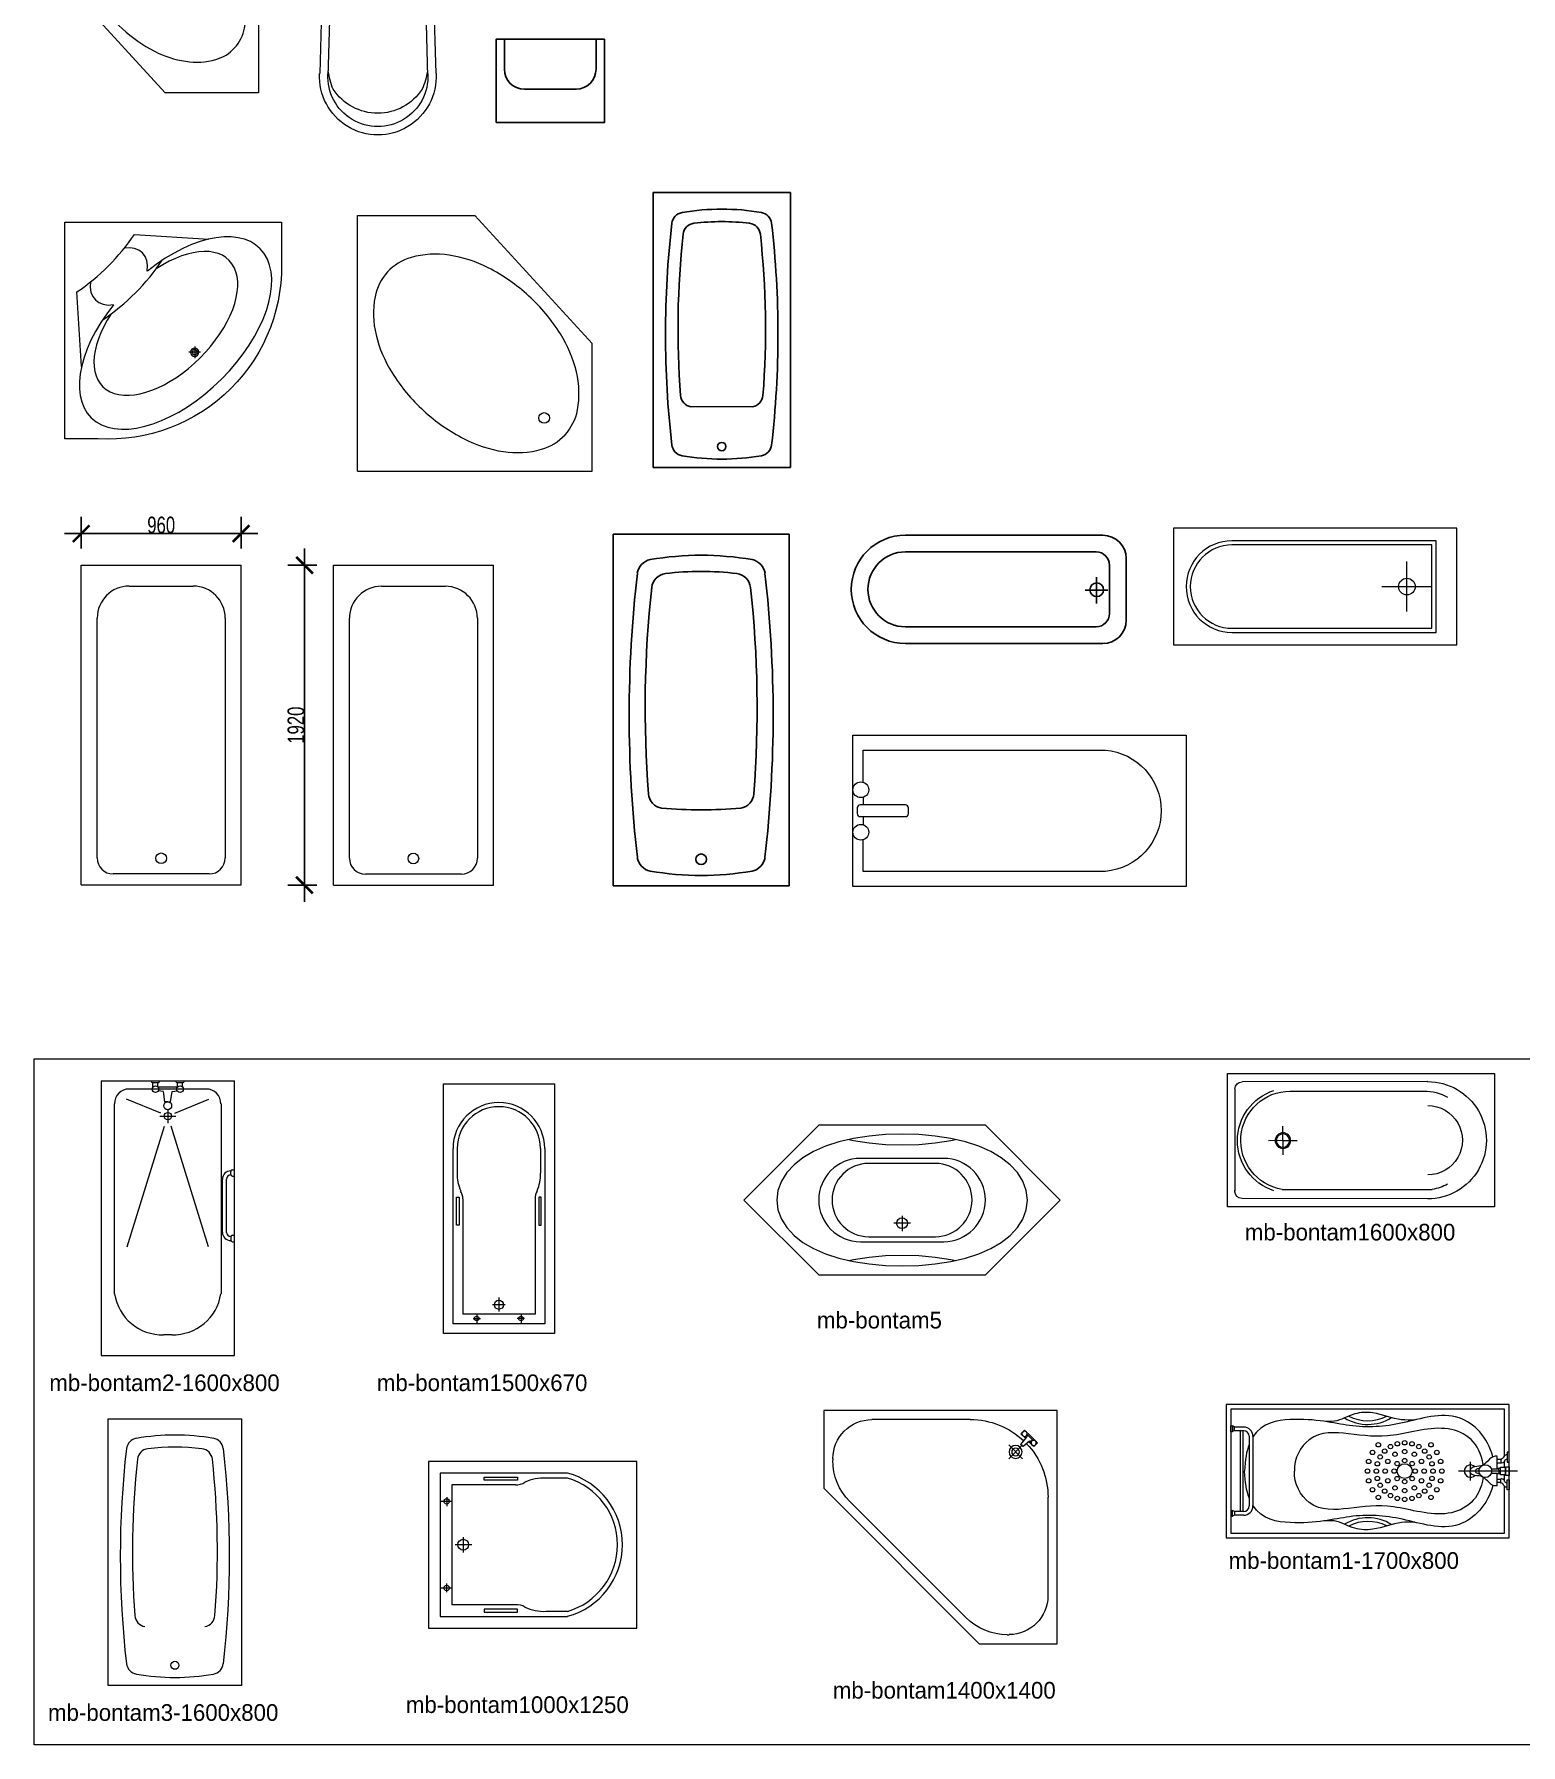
# Model space of a CAD drawing. Header units: inches. Extents: x 242965 to 445791, y 236206 to 423703.
# Drawn here: x 369613 to 378535, y 346538 to 356805 of the extents above; entities that cross this region are included whole.
import ezdxf

# ---------------------------------------------------------------- set-up
doc = ezdxf.new("R2010")
doc.units = ezdxf.units.IN
doc.header["$MEASUREMENT"] = 0
doc.layers.add('2', color=181, linetype='Continuous', lineweight=20)
doc.layers.add('9', color=251, linetype='Continuous', lineweight=13)
for name, color, linetype in [('A-Flor-Pfix', 140, 'Continuous'), ('dim', 8, 'Continuous'), ('THIET-BI', 21, 'Continuous'), ('VD', 23, 'Continuous')]:
    doc.layers.add(name, color=color, linetype=linetype)
doc.styles.add('ATT', font='txt')
doc.styles.add('DIM', font='hoatbif.shx', dxfattribs={"width": 0.75})
doc.dimstyles.new('100', dxfattribs={"dimscale": 0, "dimtxt": 100, "dimasz": 100, "dimexe": 100, "dimexo": 100, "dimgap": 1, "dimtad": 1, "dimzin": 12, "dimdsep": 46, "dimtxsty": 'DIM', "dimblk": 'ARCHTICK', "dimblk1": 'ARCHTICK', "dimblk2": 'OBLIQUE', "dimcen": 0, "dimdle": 100, "dimclrd": 4, "dimclre": 7, "dimclrt": 3, "dimaunit": 3, "dimadec": 0, "dimazin": 3, "dimtfac": 0.004, "dimtix": 1, "dimtmove": 2, "dimatfit": 3, "dimldrblk": 'ARCHTICK', "dimfxl": 1, "dimtolj": 1, "dimtzin": 13, "dimarcsym": 0})

# ---------------------------------------------------------------- blocks, each defined once
blk = doc.blocks.new('mb-bontam1400x1400')
for p, q in [((0, 0), (-1400, 0)), ((-1400, 0), (-1400, -467)), ((0, -1400), (0, 0)), ((-521, -54), (-1112, -54)), ((-206, -129), (-217, -140)), ((-206, -129), (-217, -140)), ((-217, -140), (-188, -169)), ((-217, -140), (-188, -169)), ((-217, -204), (-185, -165)), ((-217, -204), (-185, -165)), ((-195, -118), (-206, -129)), ((-195, -118), (-206, -129)), ((-165, -185), (-204, -217)), ((-165, -185), (-204, -217)), ((-156, -156), (-195, -118)), ((-156, -156), (-195, -118)), ((-185, -160), (-191, -155)), ((-185, -160), (-191, -155)), ((-184, -151), (-178, -157)), ((-184, -151), (-178, -157)), ((-180, -144), (-144, -180)), ((-180, -144), (-144, -180)), ((-169, -188), (-140, -217)), ((-169, -188), (-140, -217)), ((-155, -191), (-160, -185)), ((-155, -191), (-160, -185)), ((-151, -184), (-157, -178)), ((-151, -184), (-157, -178)), ((-118, -195), (-156, -156)), ((-118, -195), (-156, -156)), ((-129, -206), (-118, -195)), ((-129, -206), (-118, -195)), ((-1346, -288), (-1346, -299)), ((-207, -290), (-290, -207)), ((-290, -290), (-207, -207)), ((-140, -217), (-129, -206)), ((-140, -217), (-129, -206)), ((-1400, -467), (-467, -1400)), ((-1243, -547), (-547, -1243)), ((-54, -1112), (-54, -521)), ((-467, -1400), (0, -1400)), ((-299, -1346), (-288, -1346))]:
    blk.add_line(p, q)
at = {"extrusion": (0, 0, -1)}
for centre, major_axis, start_param, end_param in [((-1112, -288), (233, 0), 3.141639, 4.712436), ((-521, -521), (467, 0), -1.570517, -0.810565), ((-199, -199), (13, 13), 2.613583, 3.669602), ((-199, -199), (13, 13), 2.613583, 3.669602), ((-188, -163), (2.75, 2.75), 0, 1.472935), ((-188, -163), (2.75, 2.75), 0, 1.472935), ((-521, -521), (467, 0), -0.759798, 0.000155), ((-163, -188), (2.75, 2.75), -1.472935, 0), ((-163, -188), (2.75, 2.75), -1.472935, 0), ((-996, -299), (350, 0), 2.356267, 3.141665), ((-288, -1112), (-233, 0), 3.141226, 4.712022), ((-299, -996), (350, 0), 1.571007, 2.356405)]:
    blk.add_ellipse(centre, major_axis=major_axis, ratio=1, start_param=start_param, end_param=end_param, dxfattribs=at)
for centre, major_axis in [((-195, -140), (-11, 11)), ((-195, -140), (-11, 11)), ((-140, -195), (-11, 11)), ((-140, -195), (-11, 11)), ((-249, -249), (-38.9, 0.1)), ((-249, -249), (-16.5, 16.5))]:
    blk.add_ellipse(centre, major_axis=major_axis, ratio=1, dxfattribs=at)
blk = doc.blocks.new('mb-bontam5')
for p, q in [((-500, 900), (-950, 450)), ((500, 900), (-500, 900)), ((-198, 834), (-292, 820)), ((-100, 843), (-198, 834)), ((0, 845), (-100, 843)), ((100, 843), (0, 845)), ((198, 834), (100, 843)), ((292, 820), (198, 834)), ((950, 450), (500, 900)), ((-532, 741), (-595, 704)), ((-460, 773), (-532, 741)), ((-380, 800), (-460, 773)), ((-292, 820), (-380, 800)), ((-320, 813), (-292, 807)), ((-292, 807), (-198, 793)), ((-198, 793), (-100, 784)), ((-100, 784), (0, 781)), ((0, 781), (100, 784)), ((100, 784), (198, 793)), ((198, 793), (292, 807)), ((380, 800), (292, 820)), ((292, 807), (320, 813)), ((460, 773), (380, 800)), ((532, 741), (460, 773)), ((595, 704), (532, 741)), ((-648, 662), (-692, 615)), ((-595, 704), (-648, 662)), ((0, 700), (-250, 700)), ((200, 670), (-200, 670)), ((250, 700), (0, 700)), ((648, 662), (595, 704)), ((692, 615), (648, 662)), ((-724, 564), (-745, 508)), ((-692, 615), (-724, 564)), ((724, 564), (692, 615)), ((745, 508), (724, 564)), ((-950, 450), (-500, 0)), ((-745, 508), (-752, 450)), ((-752, 450), (-745, 392)), ((500, 0), (950, 450)), ((752, 450), (745, 508)), ((745, 392), (752, 450)), ((-745, 392), (-724, 336)), ((-724, 336), (-692, 285)), ((51, 311), (-49, 311)), ((0, 356), (0, 264)), ((692, 285), (724, 336)), ((724, 336), (745, 392)), ((-692, 285), (-648, 238)), ((-648, 238), (-595, 196)), ((-200, 230), (200, 230)), ((595, 196), (648, 238)), ((648, 238), (692, 285)), ((-595, 196), (-532, 159)), ((-532, 159), (-460, 127)), ((-460, 127), (-380, 100)), ((-292, 93), (-198, 107)), ((-250, 200), (0, 200)), ((-198, 107), (-100, 116)), ((-100, 116), (0, 119)), ((0, 200), (250, 200)), ((0, 119), (100, 116)), ((100, 116), (198, 107)), ((198, 107), (292, 93)), ((380, 100), (460, 127)), ((460, 127), (532, 159)), ((532, 159), (595, 196)), ((-500, 0), (500, 0)), ((-380, 100), (-292, 80)), ((-320, 87), (-292, 93)), ((-292, 80), (-198, 66)), ((-198, 66), (-100, 57)), ((-100, 57), (0, 55)), ((0, 55), (100, 57)), ((100, 57), (198, 66)), ((198, 66), (292, 80)), ((292, 80), (380, 100)), ((292, 93), (320, 87))]:
    blk.add_line(p, q)
blk.add_circle((0, 311), 32.5)
for centre, radius, start, end in [((-250, 450), 250, 90, 270), ((-200, 450), 220, 90, 270), ((200, 450), 220, 270, 90), ((250, 450), 250, 270, 90)]:
    blk.add_arc(centre, radius, start, end)
blk = doc.blocks.new('mb-bontam1000x1250')
for p, q in [((1250, 500), (0, 500)), ((0, 500), (0, -500)), ((834, 430), (70, 430)), ((70, 430), (70, -430)), ((1250, -500), (1250, 500)), ((140, 360), (140, -360)), ((521, 360), (140, 360)), ((333, 387), (333, 405)), ((333, 405), (534, 405)), ((534, 387), (333, 387)), ((534, 405), (534, 387)), ((834, 400), (706, 400)), ((142, 260), (72, 260)), ((109, 285), (109, 232)), ((259, 0), (159, 0)), ((208, 45), (208, -47)), ((142, -260), (72, -260)), ((109, -285), (109, -232)), ((521, -360), (140, -360)), ((534, -387), (333, -387)), ((333, -387), (333, -405)), ((333, -405), (534, -405)), ((534, -405), (534, -387)), ((834, -400), (706, -400)), ((0, -500), (1250, -500)), ((70, -430), (834, -430))]:
    blk.add_line(p, q)
for centre, radius in [((109, 260), 16.2), ((208, 0), 32.5), ((109, -260), 16.2)]:
    blk.add_circle(centre, radius)
for centre, radius, start, end in [((719, 0), 445, 284.9917, 75.0083), ((529, 445), 85.3, 265.1109, 305.073), ((691, 134), 266, 86.7919, 115.1276), ((717, 0), 417, 286.2602, 73.7398), ((529, -445), 85.3, 54.927, 94.8891), ((691, -134), 266, 244.8724, 273.2081)]:
    blk.add_arc(centre, radius, start, end)
blk = doc.blocks.new('mb-bontam1500x670')
for p, q in [((-333, 0), (-333, 1500)), ((-333, 1500), (333, 1500)), ((333, 1500), (333, 0)), ((-275, 58), (-275, 1112)), ((-250, 1112), (-250, 963)), ((250, 1112), (250, 963)), ((275, 1112), (275, 58)), ((-254, 820), (-239, 820)), ((-254, 652), (-254, 820)), ((-239, 820), (-239, 652)), ((-217, 809), (-217, 117)), ((217, 809), (217, 117)), ((254, 820), (239, 820)), ((239, 820), (239, 652)), ((254, 652), (254, 820)), ((-239, 652), (-254, 652)), ((239, 652), (254, 652)), ((0, 216), (0, 133)), ((217, 117), (-217, 117)), ((-133, 118), (-133, 60)), ((37, 173), (-39, 173)), ((133, 118), (133, 60)), ((333, 0), (-333, 0)), ((275, 58), (-275, 58)), ((-154, 91), (-110, 91)), ((154, 91), (110, 91))]:
    blk.add_line(p, q)
for centre, radius in [((-133, 91), 13.5), ((0, 173), 27.1), ((133, 91), 13.5)]:
    blk.add_circle(centre, radius)
for centre, radius, start, end in [((0, 1112), 275, 0, 180), ((0, 1112), 250, 0, 180), ((-28, 951), 222, 176.7919, 205.1276), ((28, 951), 222, 334.8724, 3.2081), ((-288, 815), 71.1, 355.1109, 35.073), ((288, 815), 71.1, 144.927, 184.8891)]:
    blk.add_arc(centre, radius, start, end)
blk = doc.blocks.new('mb-bontam3-1600x800')
for p, q in [((-400, 1600), (400, 1600)), ((-400, 0), (-400, 1600)), ((400, 1600), (400, 0)), ((400, 0), (-400, 0))]:
    blk.add_line(p, q)
blk.add_circle((0, 121), 24.2)
for centre, radius, start, end in [((-218, 1412), 72.7, 100.413, 172.5832), ((0, 154), 1349, 80.13, 99.87), ((218, 1412), 72.7, 7.4168, 79.587), ((5302, 776), 5630, 173.417, 186.583), ((4871, 806), 5126, 173.8261, 184.3256), ((-153, 1349), 72.7, 97.5687, 173.308), ((0, 100), 1330, 82.9953, 97.0047), ((153, 1349), 72.7, 6.692, 82.4313), ((-4871, 806), 5126, 355.6744, 6.1739), ((-5302, 776), 5630, 353.417, 6.583), ((-168, 425), 72.7, 184.6884, 260.2911), ((168, 425), 72.7, 279.7089, 355.3116), ((-218, 140), 72.7, 187.4168, 259.587), ((218, 140), 72.7, 280.413, 352.5832), ((0, 1397), 1349, 260.13, 279.87)]:
    blk.add_arc(centre, radius, start, end)
blk = doc.blocks.new('mb-bontam1600x800')
for p, q in [((-1225, 295), (-422, 295)), ((-1269, -2), (-1270, 84)), ((-1269, -2), (-1355, -3)), ((-1269, -2), (-1183, -1)), ((-1269, -2), (-1269, -88)), ((-1269, -2), (-1269, -88)), ((-1269, -2), (-1269, -88)), ((-1274, -295), (-373, -295))]:
    blk.add_line(p, q)
blk.add_lwpolyline([(-1601, 400), (0, 400), (0, -400), (-1601, -400)], close=True)
for points in [[(-1558, 308), (-1558, -306)], [(-400, 352), (-1514, 351)], [(-1558, -312), (-1558, -300)], [(-400, -352), (-1514, -350)]]:
    blk.add_lwpolyline(points)
at = {"extrusion": (0, 0, -1)}
for centre, major_axis, start_param, end_param in [((-1514, 308), (30.5, 30.5), 3.926991, 5.497315), ((-400, 0), (-249, 249), 0.784453, 3.930639), ((-1225, -2), (-224, 224), 4.243986, 6.751588), ((-1225, -2), (-210, 210), 4.092515, 7.068583), ((-422, -2), (-210, 210), 0.785398, 1.282929), ((-400, 0), (-147, 147), 0.785398, 3.926991), ((-1514, -306), (-30.8, 30.8), 3.928815, 5.499086), ((-422, -2), (-210, 210), 3.42946, 3.761467)]:
    blk.add_ellipse(centre, major_axis=major_axis, ratio=1, start_param=start_param, end_param=end_param, dxfattribs=at)
for major_axis in [(-33, 33), (-28.3, 28.3)]:
    blk.add_ellipse((-1269, -2), major_axis=major_axis, ratio=1, dxfattribs=at)
blk = doc.blocks.new('mb-bontam2')
for p, q in [((-400, 0), (400, 0)), ((-400, 0), (-400, -1649)), ((400, -1649), (400, 0)), ((-231, -49), (231, -49)), ((-93, -10), (-54, -10)), ((-89, -37), (-89, -10)), ((-59, -37), (-59, -10)), ((-58, -37), (58, -37)), ((-26, -64), (-58, -61)), ((-17, -126), (-26, -64)), ((17, -126), (26, -64)), ((26, -64), (58, -61)), ((54, -10), (93, -10)), ((59, -37), (59, -10)), ((89, -37), (89, -10)), ((-320, -1279), (-320, -138)), ((-42, -194), (-247, -110)), ((0, -126), (-17, -126)), ((0, -126), (17, -126)), ((1, -170), (1, -254)), ((42, -194), (247, -110)), ((320, -138), (320, -1279)), ((-244, -997), (-20, -273)), ((-47, -212), (48, -212)), ((244, -997), (20, -273)), ((329, -910), (329, -590)), ((353, -910), (353, -590)), ((378, -541), (378, -541)), ((378, -562), (378, -544)), ((378, -565), (378, -565)), ((388, -534), (400, -534)), ((388, -572), (400, -572)), ((378, -934), (378, -934)), ((378, -937), (378, -956)), ((378, -959), (378, -959)), ((388, -927), (400, -927)), ((388, -966), (400, -966)), ((25, -1525), (-25, -1525)), ((-400, -1649), (400, -1649))]:
    blk.add_line(p, q)
blk.add_circle((1, -212), 22.1)
for centre, radius, start, end in [((-231, -138), 88.6, 90, 180), ((-93, -5), 4.92, 180, 270), ((-54, -5), 4.92, 270, 0), ((54, -5), 4.92, 180, 270), ((93, -5), 4.92, 270, 0), ((231, -138), 88.6, 0, 90), ((378, -590), 49.2, 90, 180), ((378, -590), 24.6, 90, 180), ((388, -544), 9.84, 90, 180), ((388, -562), 9.84, 180, 270), ((378, -910), 49.2, 180, 270), ((378, -910), 24.6, 180, 270), ((388, -937), 9.84, 90, 180), ((388, -956), 9.84, 180, 270), ((-31, -1233), 292, 189.0812, 271.3077), ((31, -1233), 292, 268.6923, 350.9188)]:
    blk.add_arc(centre, radius, start, end)
for centre, major_axis in [((-74, -50), (13.9, 13.9)), ((74, -50), (13.9, 13.9)), ((0, -150), (16.8, -16.8))]:
    blk.add_ellipse(centre, major_axis=major_axis, ratio=1)
blk = doc.blocks.new('mb-bontam1')
for p, q in [((-1672, 237), (-1672, 271)), ((-1672, 271), (-1661, 271)), ((-1672, 237), (-1661, 237)), ((-1661, 271), (-1661, 237)), ((-1650, 265), (-1661, 271)), ((-1650, 243), (-1661, 237)), ((-1650, 243), (-1650, 265)), ((-1650, 265), (-1594, 265)), ((-1650, 243), (-1594, 243)), ((-1616, 243), (-1616, -243)), ((-1600, 243), (-1600, -243)), ((-1561, 209), (-1561, -209)), ((-1539, 209), (-1539, -209)), ((0, 113), (-12, 113)), ((-12, 113), (-12, 53)), ((0, 53), (0, 113)), ((-233, 10), (-233, 56)), ((-72, 12), (-107, 12)), ((-72, 12), (-72, 87)), ((-51, 69), (-72, 69)), ((-72, 49), (-51, 49)), ((-72, 17), (-53, 17)), ((-53, 23), (-23, 23)), ((-53, -23), (-53, 23)), ((-51, 72), (-51, 47)), ((-28, 23), (-28, 62)), ((-23, -26), (-23, 26)), ((-23, 26), (0, 26)), ((-23, 23), (-23, -23)), ((-12, 53), (0, 53)), ((0, 26), (0, -26)), ((49, 0), (-305, 0)), ((-233, -56), (-233, -10)), ((-72, -14), (-108, -14)), ((-72, -89), (-72, -14)), ((-53, -17), (-72, -17)), ((-72, -49), (-51, -49)), ((-51, -69), (-72, -69)), ((-23, -23), (-53, -23)), ((-51, -72), (-51, -47)), ((-28, -62), (-28, -23)), ((0, -26), (-23, -26)), ((-12, -53), (0, -53)), ((-12, -113), (-12, -53)), ((0, -53), (0, -113)), ((0, -113), (-12, -113)), ((-1672, -237), (-1672, -271)), ((-1672, -237), (-1661, -237)), ((-1672, -271), (-1661, -271)), ((-1661, -271), (-1661, -237)), ((-1650, -243), (-1661, -237)), ((-1650, -265), (-1661, -271)), ((-1650, -243), (-1650, -265)), ((-1594, -243), (-1650, -243)), ((-1594, -265), (-1650, -265))]:
    blk.add_line(p, q)
blk.add_lwpolyline([(-1700, -400), (0, -400), (0, 400), (-1700, 400)], close=True)
blk.add_lwpolyline([(-28, 93), (-28, 372), (-1672, 372), (-1672, -372), (-28, -372), (-28, -93)])
for centre, radius in [((-821, 112), 13.3), ((-786, 158), 13.3), ((-748, 120), 13.3), ((-713, 147), 13.3), ((-686, 101), 13.3), ((-672, 164), 13.3), ((-628, 170), 13.3), ((-628, 117), 13.3), ((-584, 164), 13.3), ((-570, 101), 13.3), ((-543, 147), 13.3), ((-508, 120), 13.3), ((-470, 158), 13.3), ((-435, 112), 13.3), ((-851, 0), 13.3), ((-844, 58), 13.3), ((-798, 0), 13.3), ((-792, 44), 13.3), ((-775, 85), 13.3), ((-745, 0), 13.3), ((-729, 58), 13.3), ((-691, 0), 13.3), ((-673, 45), 13.3), ((-628, 0), 44.4), ((-628, 63), 13.3), ((-583, 45), 13.3), ((-565, 0), 13.3), ((-527, 58), 13.3), ((-511, 0), 13.3), ((-481, 85), 13.3), ((-464, 44), 13.3), ((-458, 0), 13.3), ((-412, 58), 13.3), ((-405, 0), 13.3), ((-144, 0), 38.6), ((-844, -58), 13.3), ((-821, -112), 13.3), ((-792, -44), 13.3), ((-775, -85), 13.3), ((-729, -58), 13.3), ((-686, -101), 13.3), ((-673, -45), 13.3), ((-628, -63), 13.3), ((-583, -45), 13.3), ((-570, -101), 13.3), ((-527, -58), 13.3), ((-481, -85), 13.3), ((-464, -44), 13.3), ((-435, -112), 13.3), ((-412, -58), 13.3), ((-786, -158), 13.3), ((-748, -120), 13.3), ((-713, -147), 13.3), ((-672, -164), 13.3), ((-628, -117), 13.3), ((-628, -170), 13.3), ((-584, -164), 13.3), ((-543, -147), 13.3), ((-508, -120), 13.3), ((-470, -158), 13.3)]:
    blk.add_circle(centre, radius)
for centre, radius, start, end in [((-849, 549), 269, 238.6369, 302.0733), ((-849, 549), 247, 242.3924, 297.2292), ((-1594, 209), 55.6, 0, 90), ((-1594, 209), 33.3, 0, 90), ((-233, 0), 37.1, 44.0477, 315.9523), ((-72, -1), 12.7, 270, 90), ((-1594, -209), 55.6, 270, 0), ((-1594, -209), 33.3, 270, 0), ((-849, -549), 269, 57.9267, 121.3631), ((-849, -549), 247, 62.7708, 117.6076)]:
    blk.add_arc(centre, radius, start, end)
blk.add_ellipse((-185, 0), major_axis=(-19, 0), ratio=0.739132, start_param=4.468671, end_param=8.097699)
for points, knots in [([(-99, 86), (-129, 202), (-307, 392), (-651, 272), (-934, 253), (-1210, 331), (-1483, 293), (-1539, 205)], [77.313233, 77.313233, 77.313233, 77.313233, 301.227489, 566.307053, 828.302618, 1055.050939, 1167.088487, 1167.088487, 1167.088487, 1167.088487]), ([(-567, 307), (-594, 306), (-680, 304), (-794, 356), (-938, 352), (-1027, 293), (-1093, 298), (-1114, 299)], [0, 0, 0, 0, 70.620449, 230.831623, 327.896424, 447.506738, 503.510273, 503.510273, 503.510273, 503.510273]), ([(-157, 37), (-174, 170), (-359, 308), (-712, 189), (-944, 224), (-1196, 247), (-1294, 76), (-1289, 0)], [47.400981, 47.400981, 47.400981, 47.400981, 301.227489, 566.307053, 828.302618, 1055.050939, 1224.737721, 1224.737721, 1224.737721, 1224.737721]), ([(-72, 89), (-81, 89), (-109, 89), (-133, 52), (-174, 25), (-209, 30), (-233, 14), (-236, 4), (-236, 0)], [0, 0, 0, 0, 22.715204, 73.335881, 106.194987, 149.543164, 166.14018, 177.43774, 177.43774, 177.43774, 177.43774]), ([(-12, 97), (-17, 97), (-28, 98), (-34, 81), (-44, 72), (-50, 72), (-51, 72)], [3.086162, 3.086162, 3.086162, 3.086162, 13.484354, 33.205152, 43.681043, 47.603149, 47.603149, 47.603149, 47.603149]), ([(-12, 71), (-17, 71), (-27, 70), (-29, 51), (-43, 47), (-50, 47), (-51, 47)], [2.947518, 2.947518, 2.947518, 2.947518, 13.620911, 28.949721, 43.773168, 47.600141, 47.600141, 47.600141, 47.600141]), ([(-99, -86), (-129, -202), (-307, -392), (-651, -272), (-934, -253), (-1210, -331), (-1483, -293), (-1539, -205)], [77.313233, 77.313233, 77.313233, 77.313233, 301.227489, 566.307053, 828.302618, 1055.050939, 1167.088487, 1167.088487, 1167.088487, 1167.088487]), ([(-157, -37), (-174, -170), (-359, -308), (-712, -189), (-944, -224), (-1196, -247), (-1294, -76), (-1289, 0)], [47.400981, 47.400981, 47.400981, 47.400981, 301.227489, 566.307053, 828.302618, 1055.050939, 1224.737721, 1224.737721, 1224.737721, 1224.737721]), ([(-157, -37), (-174, -170), (-359, -308), (-712, -189), (-944, -224), (-1196, -247), (-1294, -76), (-1289, 0)], [47.400981, 47.400981, 47.400981, 47.400981, 301.227489, 566.307053, 828.302618, 1055.050939, 1224.737721, 1224.737721, 1224.737721, 1224.737721]), ([(-72, -89), (-81, -89), (-109, -89), (-133, -52), (-174, -25), (-209, -30), (-233, -14), (-236, -4), (-236, 0)], [0, 0, 0, 0, 22.715204, 73.335881, 106.194987, 149.543164, 166.14018, 177.43774, 177.43774, 177.43774, 177.43774]), ([(-12, -71), (-17, -71), (-27, -70), (-29, -51), (-43, -47), (-50, -47), (-51, -47)], [2.947518, 2.947518, 2.947518, 2.947518, 13.620911, 28.949721, 43.773168, 47.600141, 47.600141, 47.600141, 47.600141]), ([(-12, -97), (-17, -97), (-28, -98), (-34, -81), (-44, -72), (-50, -72), (-51, -72)], [3.086162, 3.086162, 3.086162, 3.086162, 13.484354, 33.205152, 43.681043, 47.603149, 47.603149, 47.603149, 47.603149]), ([(-567, -307), (-594, -306), (-680, -304), (-794, -356), (-938, -352), (-1027, -293), (-1093, -298), (-1114, -299)], [0, 0, 0, 0, 70.620449, 230.831623, 327.896424, 447.506738, 503.510273, 503.510273, 503.510273, 503.510273])]:
    blk.add_open_spline(points, degree=3, knots=knots)
for points in [[(-1561, 160), (-1577, 119), (-1587, 67), (-1589, 0)], [(-1561, -160), (-1577, -119), (-1587, -67), (-1589, 0)]]:
    blk.add_open_spline(points, degree=3)
blk = doc.blocks.new('_ARCHTICK')
at = {"color": 0, "linetype": 'ByBlock', "const_width": 0.15}
blk.add_lwpolyline([(-0.5, -0.5), (0.5, 0.5)], dxfattribs=at)
blk = doc.blocks.new('*D541')
at = {"layer": '9', "color": 4, "lineweight": -2, "transparency": 16777216}
blk.add_line((371235, 351598), (371235, 353718), dxfattribs=at)
at = {"layer": '9', "color": 7, "lineweight": -2, "transparency": 16777216}
for p, q in [((371309, 353618), (371135, 353618)), ((371309, 351698), (371135, 351698))]:
    blk.add_line(p, q, dxfattribs=at)
at = {"layer": 'Defpoints', "color": 0, "transparency": 16777216}
for p in [(371235, 353618), (371409, 353618), (371409, 351698)]:
    blk.add_point(p, dxfattribs=at)
at = {"layer": '9', "color": 4, "lineweight": -2, "transparency": 16777216, "xscale": 100, "yscale": 100, "zscale": 100}
for p, rotation in [((371235, 353618), 90), ((371235, 351698), 270)]:
    blk.add_blockref('_ARCHTICK', p, dxfattribs=dict(at, rotation=rotation))
at = {"layer": '9', "color": 3, "transparency": 16777216, "insert": (371184, 352658), "char_height": 100, "attachment_point": 5, "rotation": 90, "style": 'DIM'}
blk.add_mtext('\\A1;1920', dxfattribs=at)
blk = doc.blocks.new('_Oblique')
at = {"color": 0, "linetype": 'ByBlock', "lineweight": -2}
blk.add_line((-0.5, -0.5), (0.5, 0.5), dxfattribs=at)
blk = doc.blocks.new('A$C1A8B56A1')
at = {"layer": 'A-Flor-Pfix'}
for p, q in [((50, 500), (50, 320)), ((600, 500), (50, 500)), ((600, 320), (600, 500)), ((170, 200), (480, 200))]:
    blk.add_line(p, q, dxfattribs=at)
blk.add_lwpolyline([(0, 0), (0, 500), (650, 500), (650, 0)], close=True, dxfattribs=at)
for centre, start, end in [((170, 320), 180, 270), ((480, 320), 270, 0)]:
    blk.add_arc(centre, 120, start, end, dxfattribs=at)
blk = doc.blocks.new('BONTAM1500X700-1')
for p, q in [((88, 321), (1131, 349)), ((0, -231), (0, 231)), ((50, -231), (50, 231)), ((89, 271), (1150, 300)), ((586, 233), (467, 231)), ((68, 0), (138, 0)), ((103, 35), (103, -30)), ((1150, -300), (89, -271)), ((586, -233), (467, -231)), ((1131, -349), (88, -321))]:
    blk.add_line(p, q)
for radius in [35, 30]:
    blk.add_circle((103, 0), radius)
for centre, radius, start, end in [((90, 231), 90, 91.5622, 180), ((1150, 0), 350, 266.8756, 93.1244), ((90, 231), 40, 91.5622, 180), ((266, -49), 345, 54.3996, 71.912), ((594, 308), 74.9, 263.7235, 343.6053), ((1042, -204), 507, 68.7188, 81.7499), ((1150, 0), 300, 266.8756, 93.1244), ((1051, 1), 319, 303.2276, 56.7724), ((90, -231), 90, 180, 268.4378), ((90, -231), 40, 180, 268.4378), ((266, 49), 345, 288.088, 305.6004), ((594, -308), 74.9, 16.3947, 96.2765), ((1077, 41), 340, 276.2946, 295.8939)]:
    blk.add_arc(centre, radius, start, end)
blk = doc.blocks.new('15PTUB05')
at = {"color": 0, "linetype": 'ByBlock'}
for p, q in [((0, 48), (22, 48)), ((0, 0), (0, 48)), ((44, 24), (22, 48)), ((44, 0), (44, 24)), ((0, 0), (44, 0))]:
    blk.add_line(p, q, dxfattribs=at)
blk.add_lwpolyline([(38.926801, 6.847484, 0.139889), (41.256997, 11.50409, 0.107118), (41.060931, 18.651714, 0.079812), (38.056144, 25.756055, 0.067459), (32.133082, 32.872453, 0.067459), (24.529461, 38.155514, 0.079812), (17.191136, 40.532359, 0.107118), (10.053468, 40.107326, 0.139889), (5.616677, 37.381764, 0.139889), (3.286481, 32.725158, 0.107118), (3.482547, 25.577534, 0.079812), (6.487334, 18.473194, 0.067459), (12.410396, 11.356796, 0.067459), (20.014017, 6.073735, 0.079812), (27.352342, 3.696889, 0.107118), (34.49001, 4.121923, 0.139889)], format="xyb", close=True, dxfattribs=at)
blk.add_circle((35, 10), 1, dxfattribs=at)
at = {"color": 0, "linetype": 'ByBlock', "style": 'ATT'}
for tag, p, flags in [('ITEM', (0, -12), 3), ('ROOM_NUMBER', (0, -21), 1)]:
    blk.add_attdef(tag, p, '', height=6, dxfattribs=dict(at, flags=flags))
blk = doc.blocks.new('15PTUB01')
at = {"color": 0, "linetype": 'ByBlock'}
for p, q in [((0, 60), (30, 60)), ((0, 0), (0, 60)), ((30, 0), (30, 60)), ((9, 56.059474), (21, 56.059474)), ((3, 5.059474), (3, 50.059474)), ((27, 50.059474), (27, 5.059474)), ((0, 0), (30, 0)), ((24, 2.059474), (6, 2.059474))]:
    blk.add_line(p, q, dxfattribs=at)
blk.add_circle((15, 5), 1, dxfattribs=at)
for centre, radius, start, end in [((9, 50.059474), 6, 90, 180), ((21, 50.059474), 6, 0, 90), ((6, 5.059474), 3, 180, 270), ((24, 5.059474), 3, 270, 0)]:
    blk.add_arc(centre, radius, start, end, dxfattribs=at)
at = {"color": 0, "linetype": 'ByBlock', "style": 'ATT'}
for tag, p, flags in [('ITEM', (0, -10), 3), ('ROOM_NUMBER', (0, -19), 1)]:
    blk.add_attdef(tag, p, '', height=6, dxfattribs=dict(at, flags=flags))
blk = doc.blocks.new('*D543')
at = {"layer": '9', "color": 7, "lineweight": -2, "transparency": 16777216}
for p, q in [((369895, 353719), (369895, 353908)), ((370855, 353719), (370855, 353908))]:
    blk.add_line(p, q, dxfattribs=at)
at = {"layer": '9', "color": 4, "lineweight": -2, "transparency": 16777216}
blk.add_line((369795, 353808), (370955, 353808), dxfattribs=at)
at = {"layer": 'Defpoints', "color": 0, "transparency": 16777216}
for p in [(370855, 353808), (369895, 353619), (370855, 353619)]:
    blk.add_point(p, dxfattribs=at)
at = {"layer": '9', "color": 4, "lineweight": -2, "transparency": 16777216, "xscale": 100, "yscale": 100, "zscale": 100, "rotation": 180}
blk.add_blockref('_ARCHTICK', (369895, 353808), dxfattribs=at)
at = {"layer": '9', "color": 4, "lineweight": -2, "transparency": 16777216, "xscale": 100, "yscale": 100, "zscale": 100}
blk.add_blockref('_ARCHTICK', (370855, 353808), dxfattribs=at)
at = {"layer": '9', "color": 3, "transparency": 16777216, "insert": (370375, 353859), "char_height": 100, "attachment_point": 5, "style": 'DIM'}
blk.add_mtext('\\A1;960', dxfattribs=at)
blk = doc.blocks.new('BATH135X135')
at = {"ltscale": 5}
for p, q in [((-835, -800), (-765, -800)), ((-800, -765), (-800, -835))]:
    blk.add_line(p, q, dxfattribs=at)
blk.add_lwpolyline([(-220, -1320), (-20, -1320), (-20, -20), (-1320, -20), (-1320, -220, 0.449977), (-220, -1320)], format="xyb", dxfattribs=at)
for points in [[(-438, -93), (-885, -121)], [(-121, -885), (-93, -438)]]:
    blk.add_lwpolyline(points, dxfattribs=at)
for radius in [25, 15]:
    blk.add_circle((-800, -800), radius, dxfattribs=at)
at = {"ltscale": 5, "extrusion": (0, 0, -1)}
for centre, major_axis, ratio, start_param, end_param in [((-685, -685), (507, -507), 0.544779, 4.91354, 10.794401), ((-6, -6), (507, -507), 0.544779, 7.506806, 8.201152), ((-627, -627), (379, -379), 0.544489, 5.077659, 10.630313), ((-345, -345), (141, -141), 0.697736, 2.368837, 3.914368), ((-168, -168), (507, -507), 0.544779, 1.210985, 1.930583), ((-345, -345), (141, -141), 0.697736, 5.510434, 7.055956)]:
    blk.add_ellipse(centre, major_axis=major_axis, ratio=ratio, start_param=start_param, end_param=end_param, dxfattribs=at)
blk = doc.blocks.new('A$C1AD901C1')
for p, q in [((28, 4), (28, 10)), ((25, 7), (31, 7))]:
    blk.add_line(p, q)
blk.add_lwpolyline([(0, 0), (34, 0), (34, 14), (0, 14)], close=True)
for points in [[(31.5, 1.5), (31.5, 12.5), (7, 12.5, 1), (7, 1.5)], [(31, 2), (31, 12), (7, 12, 1), (7, 2)]]:
    blk.add_lwpolyline(points, format="xyb", close=True)
blk.add_circle((28, 7), 1)
blk = doc.blocks.new('A$C7D732DF0')
at = {"layer": 'THIET-BI', "linetype": 'ByBlock'}
for p, q in [((0, 2112), (1056, 2112)), ((0, 0), (0, 2112)), ((1056, 2112), (1056, 0)), ((1056, 0), (0, 0))]:
    blk.add_line(p, q, dxfattribs=at)
blk.add_circle((528, 160), 32, dxfattribs=at)
for centre, radius, start, end in [((240, 1864), 96, 100.413, 172.5832), ((528, 204), 1781, 80.13, 99.87), ((816, 1864), 96, 7.4168, 79.587), ((7527, 1024), 7431, 173.417, 186.583), ((327, 1780), 96, 97.5687, 173.308), ((528, 132), 1756, 82.9953, 97.0047), ((729, 1780), 96, 6.692, 82.4313), ((-6471, 1024), 7431, 353.417, 6.583), ((6958, 1064), 6766, 173.8261, 184.3256), ((-5902, 1064), 6766, 355.6744, 6.1739), ((307, 561), 96, 184.6884, 260.2911), ((749, 561), 96, 279.7089, 355.3116), ((528, 3415), 2958, 265.3983, 274.6017), ((240, 184), 96, 187.4168, 259.587), ((816, 184), 96, 280.413, 352.5832), ((528, 1844), 1781, 260.13, 279.87)]:
    blk.add_arc(centre, radius, start, end, dxfattribs=at)
blk = doc.blocks.new('TAM-N')
at = {"layer": 'VD', "ltscale": 20}
for p, q in [((140, 325), (1000, 325)), ((1000, 325), (1325, 325)), ((180, 225), (1000, 225)), ((1000, 225), (1325, 225)), ((0, 185), (0, -185)), ((100, 145), (100, -145)), ((110, 4), (247, 4)), ((178, 84), (178, -74)), ((180, -225), (1000, -225)), ((1000, -225), (1325, -225)), ((140, -325), (1000, -325)), ((1000, -325), (1325, -325))]:
    blk.add_line(p, q, dxfattribs=at)
blk.add_circle((177, 2), 41.1, dxfattribs=at)
for centre, radius, start, end in [((140, 185), 140, 90, 180), ((1325, 0), 325, 270, 90), ((180, 145), 80, 90, 180), ((1325, 0), 225, 270, 90), ((140, -185), 140, 180, 270), ((180, -145), 80, 180, 270)]:
    blk.add_arc(centre, radius, start, end, dxfattribs=at)
blk = doc.blocks.new('A$C39205324')
for p, q in [((2, 17.66), (2, 16.18)), ((2, 13.84), (2, 12.25))]:
    blk.add_line(p, q)
blk.add_lwpolyline([(66, 30), (66, 0), (0, 0), (0, 30)], close=True)
blk.add_lwpolyline([(2, 20.66), (2, 27), (50, 27, -0.920498), (50, 3), (2, 3), (2, 9.25)], format="xyb")
blk.add_lwpolyline([(10.39, 13.84, 0.414214), (10.99, 14.44), (10.99, 15.58, 0.414214), (10.39, 16.18), (1.46, 16.18, 0.414214), (0.86, 15.58), (0.86, 14.44, 0.414214), (1.46, 13.84)], format="xyb", close=True)
for centre in [(1.57, 19.16), (1.57, 10.75)]:
    blk.add_circle(centre, 1.56)
blk = doc.blocks.new('15PTUB04')
at = {"color": 0, "linetype": 'ByBlock'}
for p, q in [((0, 66), (33, 66)), ((0, 0), (0, 66)), ((33, 66), (33, 0)), ((33, 0), (0, 0))]:
    blk.add_line(p, q, dxfattribs=at)
blk.add_circle((16.5, 5), 1, dxfattribs=at)
for centre, radius, start, end in [((16.5, 6.361081), 55.648918, 80.130003, 99.869997), ((235.225405, 32), 232.228137, 173.417043, 186.582957), ((7.503269, 58.235761), 3, 100.413044, 172.583244), ((10.203208, 55.626565), 3, 97.568726, 173.307977), ((16.5, 4.135745), 54.874254, 82.99532, 97.00468), ((22.796792, 55.626565), 3, 6.692023, 82.431274), ((25.496731, 58.235761), 3, 7.416756, 79.586956), ((-202.225405, 32), 232.228137, 353.417043, 6.582957), ((217.446346, 33.235585), 211.449088, 173.826107, 184.325644), ((-184.446346, 33.235585), 211.449088, 355.674356, 6.173893), ((9.589538, 17.532243), 3, 184.688443, 260.291113), ((23.410462, 17.532243), 3, 279.708887, 355.311557), ((7.503269, 5.764239), 3, 187.416756, 259.586956), ((25.496731, 5.764239), 3, 280.413044, 352.583244), ((16.5, 57.638919), 55.648918, 260.130003, 279.869997)]:
    blk.add_arc(centre, radius, start, end, dxfattribs=at)
at = {"color": 0, "linetype": 'ByBlock', "style": 'ATT'}
for tag, p, flags in [('ITEM', (0, -11), 3), ('ROOM_NUMBER', (0, -20), 1)]:
    blk.add_attdef(tag, p, '', height=6, dxfattribs=dict(at, flags=flags))
blk = doc.blocks.new('A$C60C6704F')
blk.add_line((598, 364), (227, 364))
at = {"layer": 'dim', "color": 0, "xscale": 25, "yscale": 25, "zscale": 25}
blk.add_blockref('15PTUB04', (0, 0), dxfattribs=at)

msp = doc.modelspace()

# ---------------------------------------------------------------- linework, layer by layer
at = {"layer": '9'}
msp.add_lwpolyline([(369612.837, 350655.77), (379806.133, 350655.77), (379806.133, 346538.303), (369612.837, 346538.303)], close=True, dxfattribs=at)

# ---------------------------------------------------------------- block references
at = {"layer": '9', "xscale": -1, "rotation": 90}
msp.add_blockref('BONTAM1500X700-1', (371675.481, 357700.676), dxfattribs=at)
at = {"layer": '9', "xscale": 25.40000000002328, "yscale": 25.40000000002328, "zscale": 25.40000000002328, "rotation": 180}
msp.add_blockref('15PTUB05', (370958.33, 357672.171), dxfattribs=at)
at = {"layer": '9'}
for name, p in [('A$C1A8B56A1', (372384.844, 356275.152)), ('A$C60C6704F', (373326.836, 354205.097)), ('A$C7D732DF0', (373087.748, 351692.997)), ('mb-bontam2', (370414.027, 350523.703)), ('mb-bontam1600x800', (378376.483, 350166.596)), ('mb-bontam1500x670', (372401.581, 349005.999)), ('mb-bontam5', (374821.476, 349358.019)), ('mb-bontam1', (378466.198, 348180.94)), ('mb-bontam3-1600x800', (370457.298, 346894.404)), ('mb-bontam1400x1400', (375751.764, 348544.861)), ('mb-bontam1000x1250', (371979.53, 347739.18))]:
    msp.add_blockref(name, p, dxfattribs=at)
at = {"layer": '9', "xscale": -1}
msp.add_blockref('BATH135X135', (369776.11, 355696.68), dxfattribs=at)
at = {"layer": '9'}
for name, p, xscale, yscale, zscale in [('15PTUB05', (371553.195, 354181.824), 32, 32, 32), ('A$C1AD901C1', (376451.595, 353139.629), 50, 50, 50), ('15PTUB01', (369894.962, 351699.154), 32, 32, 32), ('15PTUB01', (371408.574, 351697.658), 32, 32, 32), ('A$C39205324', (374526.595, 351689.629), 30.30303026817273, 30.30303026817273, 30.30303026817273)]:
    msp.add_blockref(name, p, dxfattribs=dict(at, xscale=xscale, yscale=yscale, zscale=zscale))
at = {"layer": '9', "rotation": 180}
msp.add_blockref('TAM-N', (376166.735, 353473.12), dxfattribs=at)

# ---------------------------------------------------------------- texts
at = {"layer": '2'}
for s, p in [('mb-bontam1600x800', (376878.623, 349565.137)), ('mb-bontam5', (374310.445, 349037.117)), ('mb-bontam2-1600x800', (369703.476, 348661.238)), ('mb-bontam1500x670', (371669.226, 348661.238)), ('mb-bontam1-1700x800', (376781.563, 347594.133)), ('mb-bontam1400x1400', (374405.83, 346815.383)), ('mb-bontam1000x1250', (371843.311, 346729.082)), ('mb-bontam3-1600x800', (369695.584, 346681.915))]:
    msp.add_text(s, height=100, dxfattribs=at).set_placement(p)

# ---------------------------------------------------------------- dimensions: what is measured, and where the dimension line sits
at = {"layer": '9'}
dim = msp.add_linear_dim(base=(370854.962, 353807.839), p1=(369894.962, 353619.154), p2=(370854.962, 353619.154), dimstyle='100', override={"dimscale": 1}, dxfattribs=at)
dim.commit()
dim.dimension.update_dxf_attribs({"geometry": '*D543', "text_midpoint": (370374.962, 353858.839)})
dim = msp.add_linear_dim(base=(371235.176, 353617.658), p1=(371408.574, 351697.658), p2=(371408.574, 353617.658), angle=90, dimstyle='100', override={"dimscale": 1}, dxfattribs=at)
dim.commit()
dim.dimension.update_dxf_attribs({"geometry": '*D541', "text_midpoint": (371184.176, 352657.658)})

doc.saveas('drawing.dxf')
